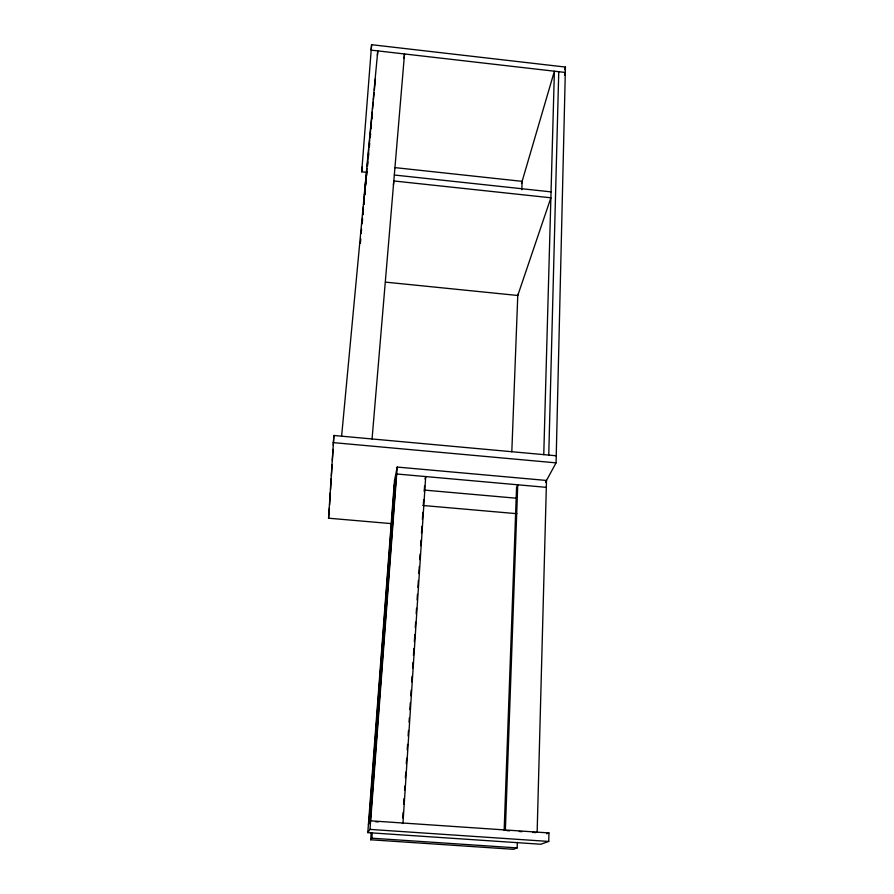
<?xml version="1.0" encoding="UTF-8"?>
<svg xmlns="http://www.w3.org/2000/svg" width="894" height="894" viewBox="0 0 894 894"><rect width="100%" height="100%" fill="white"/><g stroke="black" fill="none" stroke-linecap="round" stroke-linejoin="round"><path stroke-width="1.34" d="M545.508 482.268L556.068 462.857L565.433 67.061L371.613 44.7L371.088 50.12L565.299 72.459L564.483 75.13M548.748 841.444L548.938 832.929L370.619 820.826L369.971 829.397L367.792 832.627L540.781 844.238L548.748 841.444L369.971 829.397M548.748 455.091L558.761 71.71M543.764 454.633L554.392 71.207L521.493 183.505M537.149 832.012L546.502 480.458L397.227 467.07L394.466 480.659L367.792 832.627M371.2 832.817L370.686 839.768L513.447 849.3L517.168 847.914L517.347 842.338M504.149 830.448L516.564 487.208L517.738 484.783L505.378 829.856M511.815 451.783L517.816 294.26M521.805 189.718L522.13 181.348L394.735 167.591M392.354 523.705L328.567 518.207L333.887 435.479L556.236 455.772M329.417 507.87L328.567 518.207M329.584 505.076L330.367 492.549M330.534 489.767L331.216 478.636M331.395 475.854L332.076 464.712M332.333 460.533L333.026 449.403M333.283 445.223L333.887 435.479M402.747 817.988L403.105 812.434M403.652 804.097L404.021 798.543M404.569 790.207L404.848 786.038M405.395 777.702L405.764 772.148M406.312 763.811L406.669 758.257M407.217 749.921L407.586 744.367M408.133 736.03L408.502 730.476M409.05 722.14L409.329 717.971M409.877 709.635L410.324 702.695M410.782 695.744L411.151 690.19M411.698 681.854L412.067 676.3M412.615 667.963L412.983 662.409M413.441 655.47L413.888 648.519M414.347 641.579L414.805 634.628M415.263 627.689L415.632 622.123M416.179 613.798L416.548 608.233M417.096 599.908L417.453 594.342M417.911 587.403L418.37 580.452M418.828 573.512L419.286 566.561M419.744 559.622L420.113 554.068M420.661 545.731L421.018 540.177M421.476 533.226L421.934 526.287M422.393 519.336L422.851 512.396M423.309 505.445L423.667 499.891M424.225 491.555L424.583 486.001M370.686 839.768L371.882 838.203L372.295 832.638M368.876 823.597L394.444 485.017M370.272 821.362L396.198 476.48M397.227 467.07L370.686 820.714L368.417 824.313M367.255 172.408L361.712 171.816L371.613 44.7M360.427 243.112L360.774 238.944M361.232 233.379L361.578 229.199M362.048 223.634L362.506 218.069M362.852 214.616L363.433 206.939M363.657 204.95L366.071 175.962M372.172 117.047L372.385 114.521M375.178 81.589L375.413 78.84M377.413 55.283L377.782 50.891L341.609 436.216M372.06 438.988L404.524 53.964L404.021 58.334M364.059 200.066L364.327 197.306M364.506 194.981L365.233 187.662M365.411 185.304L366.138 178.018M366.317 175.626L367.043 168.374M367.233 165.949L368.786 149.354M368.976 147.711L369.691 139.676M369.96 136.905L372.34 111.895M372.552 109.258L373.245 102.251M373.457 99.58L374.15 92.607M374.374 89.903L375.055 82.963M362.171 223.712L362.562 219.555M362.975 214.728L363.467 209.867M363.992 204.324L364.283 200.837M364.897 194.624L365.188 191.104M365.713 185.539L366.104 181.37M366.629 175.805L367.021 171.637M367.535 166.083L367.926 161.903M368.406 157.221L368.797 153.064M369.311 147.521L369.703 143.364M370.228 137.821L370.619 133.675M371.066 128.546L371.457 124.378M371.971 118.813L372.362 114.644M361.712 171.816L362.182 166.932M393.394 184.868L393.863 180.968L550.883 197.797L517.771 295.478L385.526 282.135M393.952 487.398L396.712 473.988L546.312 487.342M425.041 479.05L425.712 476.569L402.982 822.905L402.378 823.542M564.628 69.71L565.433 67.061M546.67 833.8L548.938 832.929M371.882 838.203L517.168 847.914M375.625 821.731L378.307 821.91M506.898 830.638L509.647 830.828M519.258 831.476L521.995 831.666M532.98 832.403L535.729 832.593M423.007 505.49L516.866 513.692M424.382 490.091L515.682 498.159M333.194 442.608L556.068 462.857M394.366 175.023L551.05 191.875"/></g></svg>
